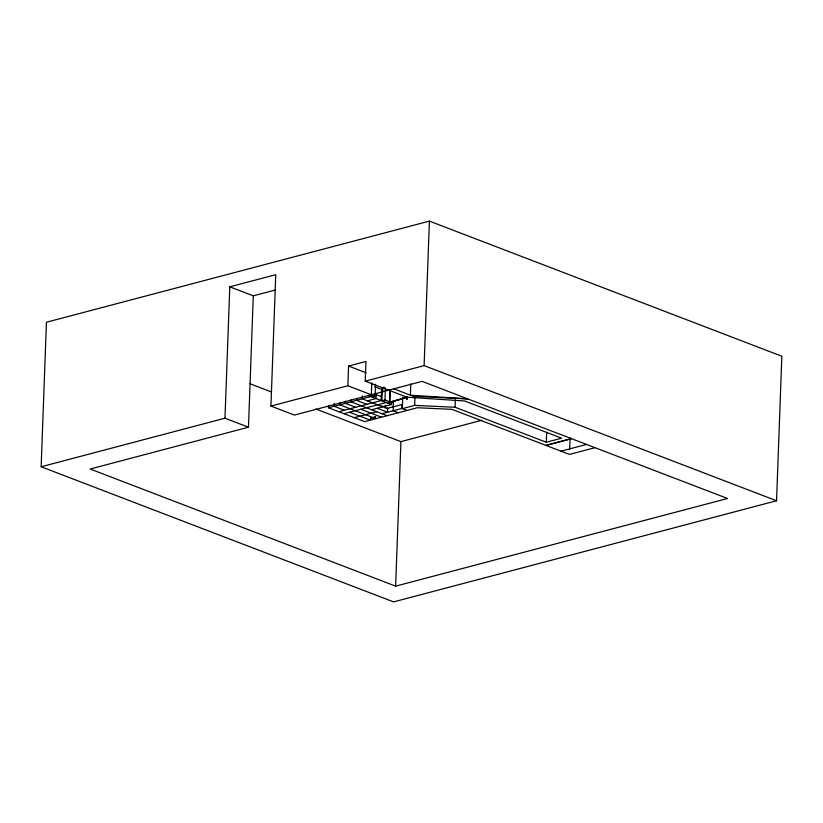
<?xml version="1.0" encoding="UTF-8"?>
<svg xmlns="http://www.w3.org/2000/svg" width="823" height="823" viewBox="0 0 823 823"><rect width="100%" height="100%" fill="white"/><g stroke="black" fill="none" stroke-linecap="round" stroke-linejoin="round"><path stroke-width="1.23" d="M406.819 396.727C405.513 400.75 408.62 400.204 406.819 396.799M41.15 466.754L46.448 322.235L429.411 221.109L781.85 356.246L776.552 500.765L393.589 601.891L41.15 466.754L224.977 418.207L248.464 427.219L253.289 295.838L229.792 286.836L224.977 418.207M248.464 427.219L90.18 469.017L395.626 586.141L727.522 498.491L422.076 381.368L294.428 415.08L270.932 406.068L275.746 274.697L229.792 286.836M595.008 447.681L569.475 454.419L451.93 409.35L417.261 407.745L364.671 421.633L328.49 407.755L328.562 405.79M334.21 403.321L334.107 406.274L344.436 410.235M339.796 402.817L339.724 404.793L373.086 417.59M345.413 401.336L345.341 403.311L355.67 407.272M375.545 384.269L375.103 396.213L347.851 385.761L348.571 366.05L365.937 361.462L365.217 381.172L407.076 397.221L464.573 400.966L561.636 438.186L546.318 442.239L455.088 407.251L414.679 405.389L402.354 408.64L402.766 397.375M351.03 399.855L350.948 401.83L387.139 415.697M356.647 398.373L356.565 400.338L366.904 404.309M362.295 395.904L362.182 398.857L382.86 406.788M371.348 394.762L371.78 382.818M376.183 394.608L376.039 398.548L367.356 400.842M381.615 389.361L381.203 400.534L338.819 411.726M388.024 403.147L389.546 402.735L389.67 401.799L384.979 399.988L385.411 388.045M385.061 408.136L385.154 405.729M389.588 402.447L407.066 397.221L389.588 402.447L390.04 389.927M389.732 402.498L390.195 389.979M371.626 409.751L391.542 404.494L391.655 401.542M393.188 407.179L393.404 401.161M393.343 406.809L393.199 410.749L398.373 412.735M407.046 410.44L401.881 408.455L402.025 404.515L386.604 408.589M395.626 586.141L400.924 441.632L315.878 409.021M410.8 383.93L410.389 395.194L467.731 398.877L413.455 396.367L393.816 388.837M414.679 405.389L414.998 396.624M776.552 500.765L424.112 365.618L429.411 221.109M455.088 407.251L455.366 399.741M546.318 442.239L546.688 432.229M569.66 449.307L570.082 437.795M253.289 295.838L275.643 289.933M270.932 406.068L347.851 385.761M365.217 381.172L424.112 365.618M384.434 387.129L382.397 387.664L381.913 400.801L384.979 399.988M328.49 407.755L370.864 396.563M372.037 397.015L375.103 396.213M343.993 413.702L386.378 402.509M390.853 401.83L402.396 398.785M354.332 417.673L376.8 411.737M381.965 413.722L401.881 408.455M400.924 441.632L481.722 420.296M545.916 445.387L571.44 438.649L545.978 445.408M561.019 451.179L586.552 444.441M348.571 366.05L366.194 372.809M374.722 386.717L383.281 390.009M374.455 393.95L381.347 396.593M368.282 395.575L391.542 404.494M381.985 406.089L387.726 408.29L387.582 412.23L377.243 408.27M360.844 409.257L381.522 417.179M373.549 417.765L375.905 418.67M349.61 412.22L370.288 420.152M249.997 383.755L271.559 392.026M375.638 416.911L370.535 418.259L375.638 416.911"/></g></svg>
